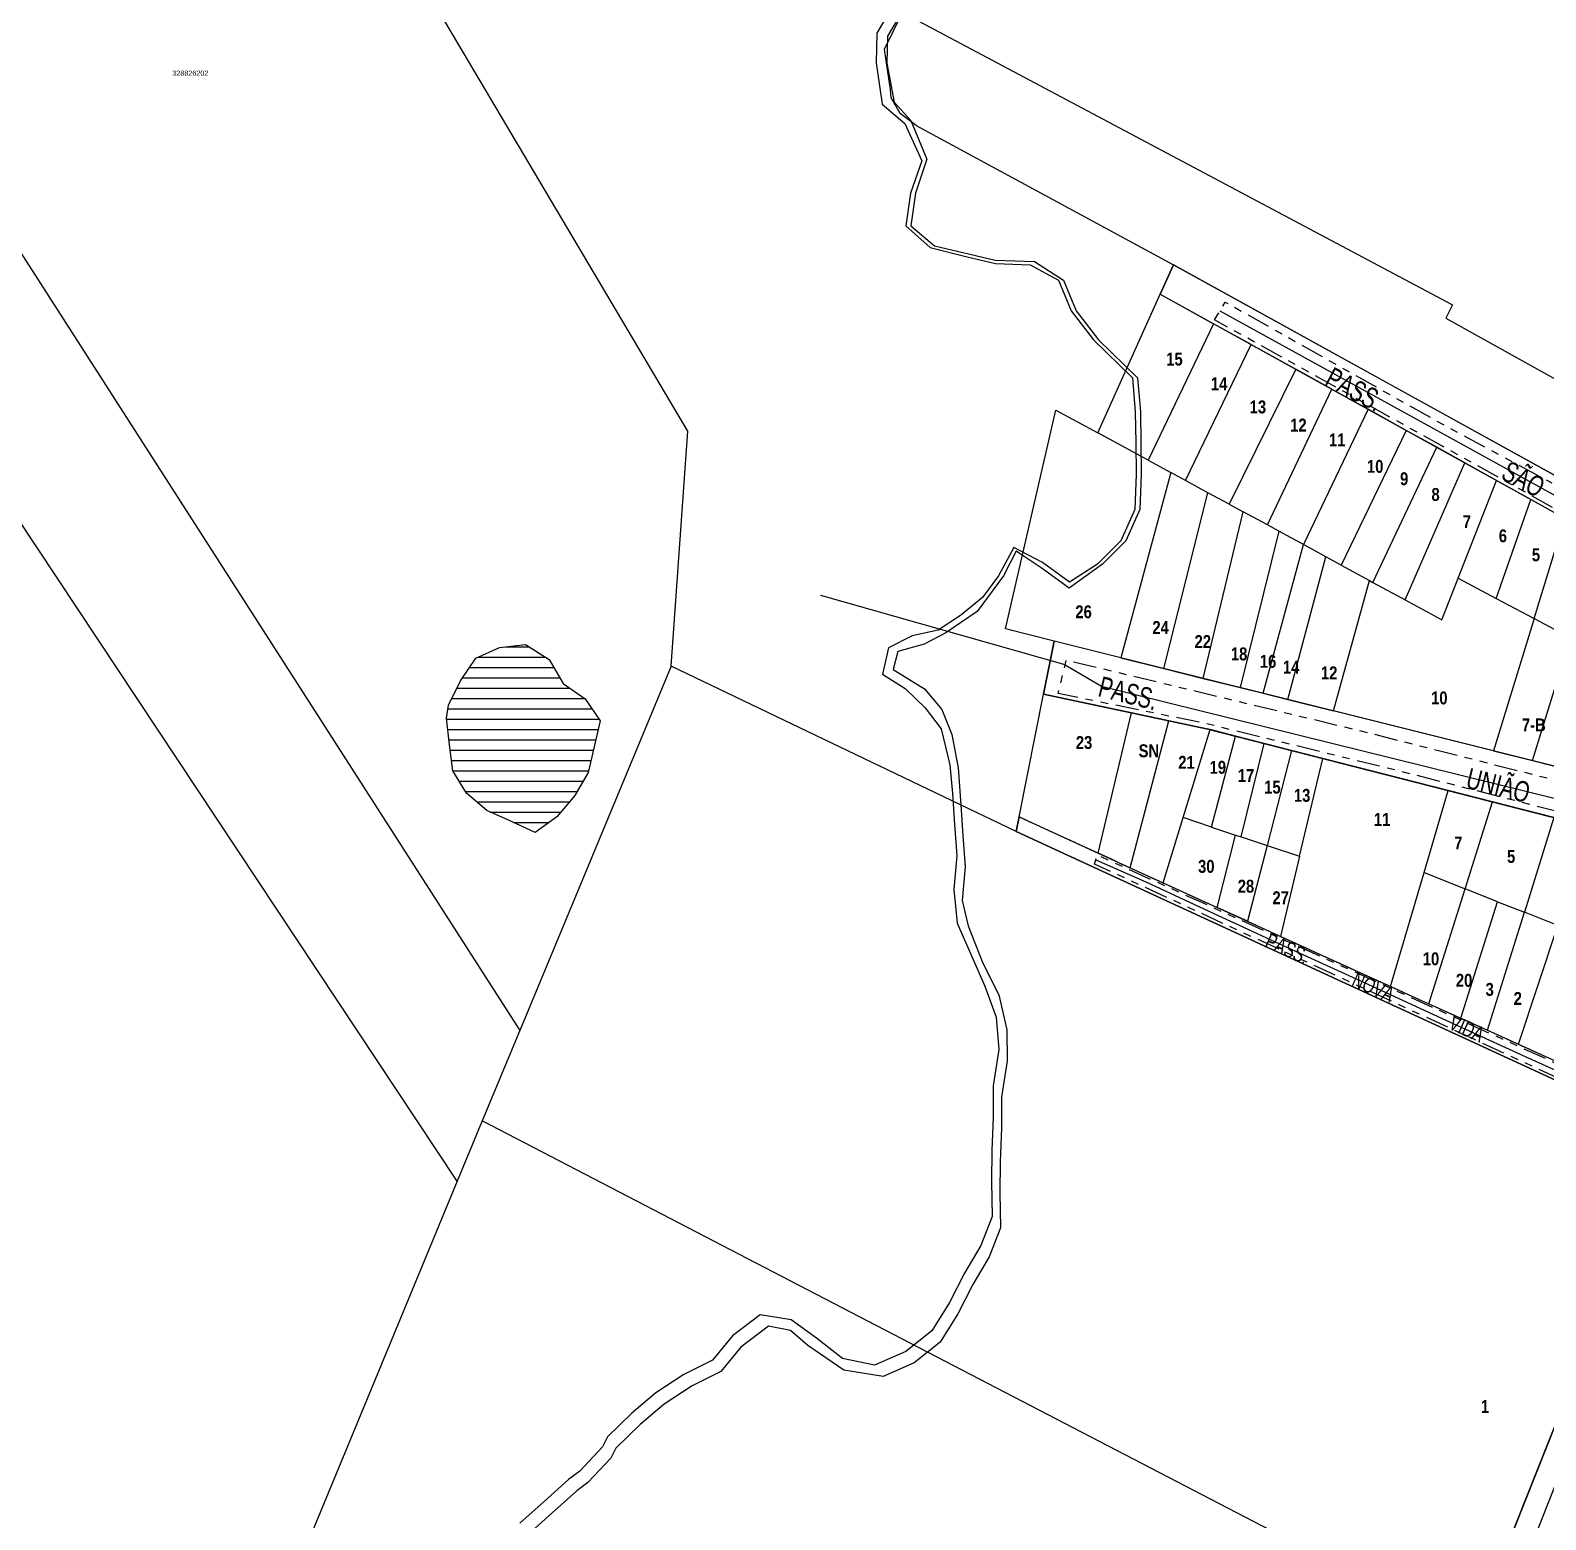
# Model space of a CAD drawing. Extents: x 205316 to 208372, y 4848714 to 4853250.
# Drawn here: x 206349.5 to 206643.1, y 4850595.3 to 4850883.8 of the extents above; entities that cross this region are included whole.
import ezdxf
from ezdxf.enums import TextEntityAlignment as Align

# ---------------------------------------------------------------- set-up
doc = ezdxf.new("R2010")
doc.units = 0
doc.header["$LTSCALE"] = 1.5
doc.header["$MEASUREMENT"] = 0
doc.linetypes.add('TRACO_25', pattern=[8, 3, -1, 1, -1, 1, -1])
for name, color, linetype in [('CD-MALHA-LOTES', 40, 'CONTINUOUS'), ('CD_TXT_QUADRA', 7, 'CONTINUOUS'), ('HD-CURSO-PERENE', 170, 'CONTINUOUS'), ('HD-HACH-HIDROG', 160, 'CONTINUOUS'), ('HD-LAGOS-PERENE', 170, 'CONTINUOUS'), ('RU-QUADRAS', 6, 'CONTINUOUS'), ('SV-EIXO-RUA-N-PAV', 6, 'CONTINUOUS'), ('SV-ESTIVAS', 7, 'CONTINUOUS'), ('SV-RUA-NAO-PAV-S-GUIA-C-GUIA', 7, 'CONTINUOUS'), ('SV-RUA-PAVIM-S-GUIA-C-GUIA', 7, 'CONTINUOUS'), ('SV-TXT-RUA-N-PAV-S-GUIA-C-GUIA', 7, 'CONTINUOUS'), ('Th_NmrPort', 7, 'CONTINUOUS')]:
    doc.layers.add(name, color=color, linetype=linetype)
doc.styles.add('ARIAL', font='arial.ttf')
doc.styles.add('ROMANS', font='arial.ttf', dxfattribs={"height": 0.2})
doc.styles.get("Standard").update_dxf_attribs({"font": 'swisscbo.ttf'})

# ---------------------------------------------------------------- blocks, each defined once
blk = doc.blocks.new('*X7')
at = {"layer": 'HD-HACH-HIDROG', "color": 0}
for p, q in [((206441.651222, 4850764.370537), (206446.157719, 4850764.370582)), ((206436.225402, 4850762.37045), (206449.287858, 4850762.370581)), ((206433.266686, 4850758.370355), (206452.115187, 4850758.370543)), ((206434.610609, 4850760.370401), (206450.935909, 4850760.370564)), ((206432.175631, 4850756.370311), (206454.029586, 4850756.370529)), ((206430.44127, 4850752.370227), (206458.308138, 4850752.370506)), ((206431.190472, 4850754.370268), (206456.861808, 4850754.370525)), ((206430.181577, 4850750.370192), (206459.688766, 4850750.370487)), ((206430.408941, 4850748.370161), (206459.524203, 4850748.370452)), ((206430.636305, 4850746.37013), (206459.064788, 4850746.370415)), ((206430.875987, 4850744.3701), (206458.60148, 4850744.370377)), ((206431.127991, 4850742.370069), (206458.129697, 4850742.370339)), ((206431.379995, 4850740.370039), (206457.657914, 4850740.370301)), ((206432.580903, 4850738.370018), (206456.619992, 4850738.370258)), ((206433.781828, 4850736.369997), (206455.470078, 4850736.370214)), ((206435.941369, 4850734.369985), (206453.996548, 4850734.370166)), ((206438.631179, 4850732.369979), (206452.307185, 4850732.370116)), ((206443.098038, 4850730.369991), (206450.050343, 4850730.37006))]:
    blk.add_line(p, q, dxfattribs=at)

msp = doc.modelspace()

# ---------------------------------------------------------------- linework, layer by layer
at = {"layer": 'CD-MALHA-LOTES', "linetype": 'Continuous'}
for p, q in [((206061.43, 4851286.41), (206444.34, 4850690.03)), ((206432.23, 4850660.85), (206023.09, 4851277.49)), ((206518.48, 4850887.24), (206625.08, 4850830.58)), ((206521.17, 4850865.34), (206571.01, 4850838.35)), ((206568.43, 4850832.71), (206571.01, 4850838.35)), ((206571.01, 4850838.35), (206702.68, 4850765.68)), ((206556.35, 4850805.82), (206568.43, 4850832.71)), ((206568.43, 4850832.71), (206578.8, 4850826.96)), ((206578.8, 4850826.96), (206566.12, 4850800.51)), ((206586.09, 4850822.92), (206578.8, 4850826.96)), ((206573.34, 4850796.59), (206586.09, 4850822.92)), ((206586.09, 4850822.92), (206594.75, 4850818.12)), ((206594.75, 4850818.12), (206581.82, 4850791.98)), ((206601.71, 4850814.26), (206594.75, 4850818.12)), ((206589.2, 4850787.97), (206601.71, 4850814.26)), ((206601.71, 4850814.26), (206608.72, 4850810.38)), ((206608.72, 4850810.38), (206596.18, 4850784.18)), ((206616.11, 4850806.29), (206608.72, 4850810.38)), ((206566.12, 4850800.51), (206556.35, 4850805.82)), ((206616.11, 4850806.29), (206603.53, 4850780.18)), ((206622.02, 4850803.01), (206616.11, 4850806.29)), ((206609.65, 4850776.85), (206622.02, 4850803.01)), ((206627.44, 4850800.01), (206622.02, 4850803.01)), ((206566.12, 4850800.51), (206570.52, 4850798.12)), ((206615.93, 4850773.44), (206627.44, 4850800.01)), ((206633.58, 4850796.61), (206627.44, 4850800.01)), ((206570.52, 4850798.12), (206560.83, 4850762.25)), ((206573.34, 4850796.59), (206570.52, 4850798.12)), ((206577.69, 4850794.22), (206573.34, 4850796.59)), ((206626.17, 4850777.66), (206633.58, 4850796.61)), ((206640.24, 4850792.92), (206633.58, 4850796.61)), ((206569.17, 4850760.17), (206577.69, 4850794.22)), ((206581.82, 4850791.98), (206577.69, 4850794.22)), ((206633.53, 4850773.76), (206640.24, 4850792.92)), ((206646.87, 4850789.25), (206640.24, 4850792.92)), ((206576.79, 4850758.26), (206584.51, 4850790.52)), ((206581.82, 4850791.98), (206584.51, 4850790.52)), ((206589.2, 4850787.97), (206584.51, 4850790.52)), ((206591.42, 4850786.76), (206589.2, 4850787.97)), ((206640.9, 4850769.85), (206646.87, 4850789.25)), ((206591.42, 4850786.76), (206583.94, 4850756.48)), ((206588.36, 4850755.38), (206596.18, 4850784.18)), ((206596.18, 4850784.18), (206591.42, 4850786.76)), ((206600.54, 4850781.81), (206596.18, 4850784.18)), ((206593.2, 4850754.17), (206600.54, 4850781.81)), ((206603.53, 4850780.18), (206600.54, 4850781.81)), ((206603.53, 4850780.18), (206609.02, 4850777.2)), ((206602.01, 4850751.97), (206609.02, 4850777.2)), ((206609.02, 4850777.2), (206609.65, 4850776.85)), ((206609.65, 4850776.85), (206615.93, 4850773.44)), ((206623.01, 4850769.59), (206626.17, 4850777.66)), ((206626.17, 4850777.66), (206633.53, 4850773.76)), ((206615.93, 4850773.44), (206623.01, 4850769.59)), ((206633.53, 4850773.76), (206640.9, 4850769.85)), ((206640.9, 4850769.85), (206633, 4850744.23)), ((206640.9, 4850769.85), (206647.93, 4850766.12)), ((206545.85, 4850755.17), (206547.91, 4850765.48)), ((206560.83, 4850762.25), (206547.91, 4850765.48)), ((206640.58, 4850742.34), (206647.93, 4850766.12)), ((206473.65, 4850760.62), (206444.34, 4850690.03)), ((206540.55, 4850728.57), (206473.65, 4850760.62)), ((206560.83, 4850762.25), (206569.17, 4850760.17)), ((206569.17, 4850760.17), (206576.79, 4850758.26)), ((206576.79, 4850758.26), (206583.94, 4850756.48)), ((206541.12, 4850731.41), (206545.85, 4850755.17)), ((206562.86, 4850751.58), (206545.85, 4850755.17)), ((206583.94, 4850756.48), (206588.36, 4850755.38)), ((206588.36, 4850755.38), (206593.2, 4850754.17)), ((206593.2, 4850754.17), (206602.01, 4850751.97)), ((206633, 4850744.23), (206602.01, 4850751.97)), ((206556.4, 4850724.43), (206562.86, 4850751.58)), ((206562.6, 4850721.59), (206570.11, 4850750.05)), ((206570.11, 4850750.05), (206562.86, 4850751.58)), ((206572.88, 4850731.28), (206578.09, 4850748.33)), ((206583.06, 4850747.06), (206578.09, 4850748.33)), ((206578.4, 4850729.45), (206583.06, 4850747.06)), ((206588.58, 4850745.65), (206583.06, 4850747.06)), ((206584.12, 4850727.56), (206588.58, 4850745.65)), ((206593.87, 4850744.29), (206588.58, 4850745.65)), ((206593.87, 4850744.29), (206589.14, 4850725.89)), ((206599.95, 4850742.74), (206593.87, 4850744.29)), ((206633, 4850744.23), (206640.58, 4850742.34)), ((206595.46, 4850723.8), (206599.95, 4850742.74)), ((206624.26, 4850736.52), (206599.95, 4850742.74)), ((206640.58, 4850742.34), (206648.21, 4850740.43)), ((206619.59, 4850720.67), (206624.26, 4850736.52)), ((206632.85, 4850734.32), (206624.26, 4850736.52)), ((206627.54, 4850717.5), (206632.85, 4850734.32)), ((206644.71, 4850731.29), (206632.85, 4850734.32)), ((206540.55, 4850728.57), (206541.12, 4850731.41)), ((206541.12, 4850731.41), (206556.4, 4850724.43)), ((206569.02, 4850718.67), (206572.88, 4850731.28)), ((206578.4, 4850729.45), (206572.88, 4850731.28)), ((206644.71, 4850731.29), (206639, 4850712.94)), ((206578.4, 4850729.45), (206583.06, 4850727.9)), ((206579.49, 4850713.88), (206583.06, 4850727.9)), ((206583.06, 4850727.9), (206584.12, 4850727.56)), ((206584.12, 4850727.56), (206589.14, 4850725.89)), ((206589.14, 4850725.89), (206585.36, 4850711.2)), ((206589.14, 4850725.89), (206595.46, 4850723.8)), ((206556.4, 4850724.43), (206562.6, 4850721.59)), ((206595.46, 4850723.8), (206591.78, 4850708.27)), ((206562.6, 4850721.59), (206569.02, 4850718.67)), ((206613.07, 4850698.55), (206619.59, 4850720.67)), ((206619.59, 4850720.67), (206627.54, 4850717.5)), ((206569.02, 4850718.67), (206579.49, 4850713.88)), ((206620.5, 4850695.21), (206627.54, 4850717.5)), ((206633.82, 4850715), (206627.54, 4850717.5)), ((206585.36, 4850711.2), (206579.49, 4850713.88)), ((206626.68, 4850692.43), (206633.82, 4850715)), ((206633.82, 4850715), (206639, 4850712.94)), ((206585.36, 4850711.2), (206591.78, 4850708.27)), ((206631.88, 4850690.09), (206639, 4850712.94)), ((206645.46, 4850710.37), (206639, 4850712.94)), ((206591.78, 4850708.27), (206603.14, 4850703.06)), ((206637.87, 4850687.39), (206645.46, 4850710.37)), ((206603.14, 4850703.06), (206613.07, 4850698.55)), ((206613.07, 4850698.55), (206620.5, 4850695.21)), ((206620.5, 4850695.21), (206626.68, 4850692.43)), ((206626.68, 4850692.43), (206631.88, 4850690.09)), ((206631.88, 4850690.09), (206637.87, 4850687.39)), ((206444.34, 4850690.03), (206437.07, 4850672.52)), ((206637.87, 4850687.39), (206645.13, 4850684.12)), ((206437.07, 4850672.52), (206432.23, 4850660.85)), ((206628.85, 4850573), (206437.07, 4850672.52)), ((206432.23, 4850660.85), (206402.3, 4850588.56))]:
    msp.add_line(p, q, dxfattribs=at)
at = {"layer": 'CD-MALHA-LOTES', "linetype": 'Continuous', "flags": 128}
for points in [[(206473.65, 4850760.62), (206476.92, 4850806.14), (206397.24, 4850940.49), (206359.85, 4851001.46), (206149.05, 4851306.83)], [(206521.17, 4850865.34), (206518.05, 4850867.67), (206516.33, 4850870.71), (206516.17, 4850872.33), (206515.68, 4850875.74), (206515.36, 4850877.93), (206515.04, 4850880.12), (206518.48, 4850887.24)], [(206625.08, 4850830.58), (206623.78, 4850828), (206708.55, 4850780.91)], [(206547.91, 4850765.48), (206538.48, 4850767.83), (206548.22, 4850810.24), (206556.35, 4850805.82)], [(206578.09, 4850748.33), (206577.42, 4850748.5), (206570.11, 4850750.05)], [(206628.85, 4850573), (206667.42, 4850670.1), (206540.55, 4850728.57)]]:
    msp.add_lwpolyline(points, dxfattribs=at)
at = {"layer": 'HD-CURSO-PERENE', "flags": 128}
for points in [[(206516.61, 4850888.5), (206513.51, 4850883.25), (206513.39, 4850877.48), (206514.56, 4850869.5), (206518.93, 4850865.76), (206522.22, 4850858.48), (206520.06, 4850852.22), (206519.15, 4850845.91), (206523.87, 4850841.69), (206531.03, 4850839.9), (206536.54, 4850838.63), (206543.23, 4850838.36), (206548.71, 4850835.4), (206551.2, 4850829.47), (206555.54, 4850823.8), (206563.08, 4850816.45), (206563.62, 4850809.9), (206563.71, 4850803.85), (206563.8, 4850797.8), (206563.5, 4850790.95), (206560.84, 4850784.88), (206556.27, 4850780.4), (206550.89, 4850776.87), (206545.61, 4850780.68), (206540.05, 4850783.6), (206537.13, 4850778.13), (206534.01, 4850773.92), (206529.77, 4850770.45), (206525.39, 4850767.62), (206520.35, 4850766.49), (206515.82, 4850764.16), (206514.6, 4850759.05), (206519.02, 4850756.28), (206522.89, 4850752.56), (206526.02, 4850748.48), (206527.66, 4850741.48), (206528.2, 4850735.94), (206528.58, 4850729.94), (206529.02, 4850723.95), (206528.47, 4850717.39), (206529.11, 4850710.85), (206531.95, 4850704.37), (206534.44, 4850698.63), (206536.67, 4850692.65), (206537.16, 4850686.35), (206536.06, 4850679.34), (206536.05, 4850673.29), (206535.84, 4850666.79), (206535.78, 4850660.79), (206535.87, 4850654.04), (206533.66, 4850648.43), (206530.49, 4850643.06), (206527.58, 4850637.34), (206524.17, 4850631.87), (206519.14, 4850627.88), (206513.11, 4850625.25), (206506.85, 4850626.51), (206501.83, 4850630.47), (206496.96, 4850633.99), (206490.9, 4850634.95), (206485.58, 4850630.92), (206481.71, 4850626.19), (206476.13, 4850623.41), (206470.7, 4850619.87), (206466.03, 4850615.94), (206461.36, 4850611.36), (206460.37, 4850609.41), (206455.95, 4850604.68), (206453.81, 4850603.07), (206449.04, 4850598.79), (206444.37, 4850594.61)], [(206518.49, 4850887.57), (206515.59, 4850882.66), (206515.49, 4850877.43), (206516.92, 4850869.84), (206520.15, 4850866.33), (206523.21, 4850858.85), (206521.03, 4850852.22), (206520.12, 4850845.91), (206524.72, 4850842.02), (206531.32, 4850840.5), (206536.44, 4850839.25), (206544.07, 4850838.98), (206549.68, 4850835.4), (206552.17, 4850829.47), (206556.51, 4850823.8), (206564.05, 4850816.45), (206564.6, 4850809.9), (206564.69, 4850803.85), (206564.77, 4850797.8), (206564.47, 4850790.95), (206561.81, 4850784.88), (206557.24, 4850780.4), (206550.8, 4850775.75), (206545.4, 4850779.69), (206540.54, 4850782.87), (206538.1, 4850778.13), (206532.95, 4850771.19), (206526.88, 4850767.09), (206522.71, 4850764.86), (206517.62, 4850763.47), (206516.72, 4850759.96), (206522.77, 4850756.21), (206526.14, 4850752.23), (206528.07, 4850747.39), (206529.28, 4850740.93), (206529.81, 4850733.75), (206530.2, 4850727.75), (206530.64, 4850721.76), (206530.08, 4850715.2), (206531.26, 4850710.33), (206534.06, 4850703.08), (206537.14, 4850696.98), (206538.72, 4850690.17), (206538.78, 4850684.16), (206537.67, 4850677.15), (206537.66, 4850671.1), (206537.45, 4850664.6), (206537.39, 4850658.6), (206537.49, 4850651.85), (206535.27, 4850646.24), (206532.11, 4850640.87), (206529.2, 4850635.15), (206525.78, 4850629.68), (206520.76, 4850625.69), (206514.73, 4850623.06), (206507.11, 4850624.24), (206500.13, 4850629.02), (206496.79, 4850631.92), (206492.52, 4850632.76), (206487.19, 4850628.73), (206483.32, 4850624), (206477.74, 4850621.22), (206472.31, 4850617.68), (206467.64, 4850613.75), (206462.97, 4850609.17), (206461.98, 4850607.22), (206457.56, 4850602.49), (206455.43, 4850600.88), (206450.65, 4850596.6), (206445.98, 4850592.42)]]:
    msp.add_lwpolyline(points, dxfattribs=at)
at = {"layer": 'HD-LAGOS-PERENE', "flags": 128}
msp.add_lwpolyline([(206430.55, 4850753.07), (206432.87, 4850757.78), (206435.84, 4850762.2), (206440.43, 4850764.23), (206445.47, 4850764.81), (206450.04, 4850761.89), (206452.77, 4850757.26), (206456.99, 4850754.28), (206459.91, 4850750.05), (206458.75, 4850745), (206457.58, 4850740.04), (206455.01, 4850735.57), (206451.53, 4850731.45), (206447.31, 4850728.37), (206442.74, 4850730.54), (206437.98, 4850732.66), (206434.01, 4850735.99), (206431.38, 4850740.37), (206430.75, 4850745.37), (206430.16, 4850750.56)], close=True, dxfattribs=at)
at = {"layer": 'RU-QUADRAS', "linetype": 'Continuous'}
for points in [[(206702.68, 4850765.68), (206571.01, 4850838.35), (206568.43, 4850832.71), (206700.44, 4850759.57)], [(206689.58, 4850730.1), (206547.91, 4850765.48), (206545.85, 4850755.17), (206577.42, 4850748.5), (206661.33, 4850727.05)]]:
    msp.add_lwpolyline(points, dxfattribs=at)
msp.add_lwpolyline([(206668.34, 4850673.68, -0.002793), (206541.12, 4850731.41), (206540.55, 4850728.57), (206667.42, 4850670.1), (206612.75, 4850532.48), (206612.91, 4850529.4), (206594.59, 4850487.03), (206541.97, 4850357.56), (206506.95, 4850372.4), (206507.77, 4850374), (206476.12, 4850387.83), (206432.74, 4850413.27), (206376.98, 4850444.95), (206394.55, 4850480.44), (206383.47, 4850486.23), (206366.06, 4850448.24), (206312.21, 4850469.63)], format="xyb", dxfattribs=at)
at = {"layer": 'SV-EIXO-RUA-N-PAV', "flags": 128}
for points in [[(206579.97, 4850829.42), (206709.95, 4850757.92)], [(206550.02, 4850760.86), (206557.09, 4850756.76), (206696.47, 4850722.24)], [(206555.98, 4850723.09), (206565.64, 4850718.86), (206578.72, 4850712.75), (206593.21, 4850706.09), (206607.96, 4850699.35), (206623.82, 4850692.06), (206639.17, 4850685.03), (206650.94, 4850679.71), (206664.46, 4850673.57), (206675.43, 4850668.71)]]:
    msp.add_lwpolyline(points, dxfattribs=at)
at = {"layer": 'SV-ESTIVAS', "flags": 128}
msp.add_lwpolyline([(206550.02, 4850760.86), (206502.7, 4850774.28)], dxfattribs=at)
at = {"layer": 'SV-RUA-NAO-PAV-S-GUIA-C-GUIA', "linetype": 'TRACO_25', "flags": 128}
for points in [[(206644.44, 4850791.38), (206621.7, 4850804.02), (206578.95, 4850827.72), (206581.02, 4850831.16), (206623.82, 4850807.1), (206644.33, 4850796.14)], [(206645.85, 4850732.35), (206616.27, 4850739.92), (206577.33, 4850749.49), (206548.66, 4850755.33), (206550.26, 4850761.82), (206606.53, 4850748.29), (206645.71, 4850738.39)], [(206667.74, 4850670.55), (206555.72, 4850722.29), (206556.26, 4850724.05), (206668.42, 4850673.13)]]:
    msp.add_lwpolyline(points, dxfattribs=at)
at = {"layer": 'SV-RUA-PAVIM-S-GUIA-C-GUIA', "flags": 128}
msp.add_lwpolyline([(206617.49, 4850532.45), (206638.5, 4850585.54), (206648.73, 4850611.43), (206658.59, 4850636.38), (206671.2, 4850668.58), (206667.74, 4850670.55)], dxfattribs=at)

# ---------------------------------------------------------------- block references
at = {"layer": 'HD-LAGOS-PERENE'}
msp.add_blockref('*X7', (0, 0), dxfattribs=at)

# ---------------------------------------------------------------- texts
at = {"layer": 'CD_TXT_QUADRA', "color": 7, "linetype": 'Continuous', "style": 'ROMANS'}
msp.add_text('328826202', height=1, dxfattribs=at).set_placement((206380.51, 4850875.49), align=Align.MIDDLE)
at = {"layer": 'SV-TXT-RUA-N-PAV-S-GUIA-C-GUIA', "style": 'ARIAL', "width": 0.7}
for s, height, rotation, p in [('PASS.                         SÃO                           SEBASTIÃO', 4, 332, (206600.08, 4850815.18)), ('PASS.                                                         UNIÃO', 4, 346, (206556.18, 4850754.84)), ('PASS.            NOVA               VIDA', 3, 336, (206588.51, 4850706.3))]:
    msp.add_text(s, height=height, rotation=rotation, dxfattribs=at).set_placement(p)
at = {"layer": 'Th_NmrPort', "color": 1}
for s, p in [('15', (206569.61, 4850820.11)), ('14', (206578.26, 4850815.32)), ('13', (206585.78, 4850810.84)), ('12', (206593.63, 4850807.32)), ('11', (206601.15, 4850804.44)), ('10', (206608.51, 4850799.32)), ('9', (206614.92, 4850796.92)), ('8', (206621, 4850793.88)), ('7', (206627.08, 4850788.61)), ('6', (206634.05, 4850785.87)), ('5', (206640.46, 4850782.19)), ('26', (206552, 4850771.15)), ('24', (206566.93, 4850768.11)), ('22', (206575.1, 4850765.39)), ('18', (206582.14, 4850762.99)), ('16', (206587.75, 4850761.56)), ('14', (206592.23, 4850760.44)), ('12', (206599.59, 4850759.32)), ('10', (206620.93, 4850754.47)), ('7-B', (206638.53, 4850749.24)), ('23', (206552.09, 4850745.83)), ('SN', (206564.26, 4850744.23)), ('21', (206571.94, 4850741.99)), ('19', (206578.02, 4850741.03)), ('17', (206583.47, 4850739.44)), ('15', (206588.59, 4850737.2)), ('13', (206594.35, 4850735.6)), ('11', (206609.84, 4850730.93)), ('7', (206625.41, 4850726.37)), ('30', (206575.78, 4850721.84)), ('5', (206635.65, 4850723.76)), ('28', (206583.47, 4850718)), ('27', (206590.19, 4850715.76)), ('10', (206619.32, 4850703.93)), ('20', (206625.73, 4850699.77)), ('3', (206631.49, 4850698.01)), ('2', (206636.93, 4850696.25)), ('1', (206630.6, 4850617.24))]:
    msp.add_text(s, height=2.5, dxfattribs=at).set_placement(p, align=Align.MIDDLE_LEFT)

doc.saveas('drawing.dxf')
